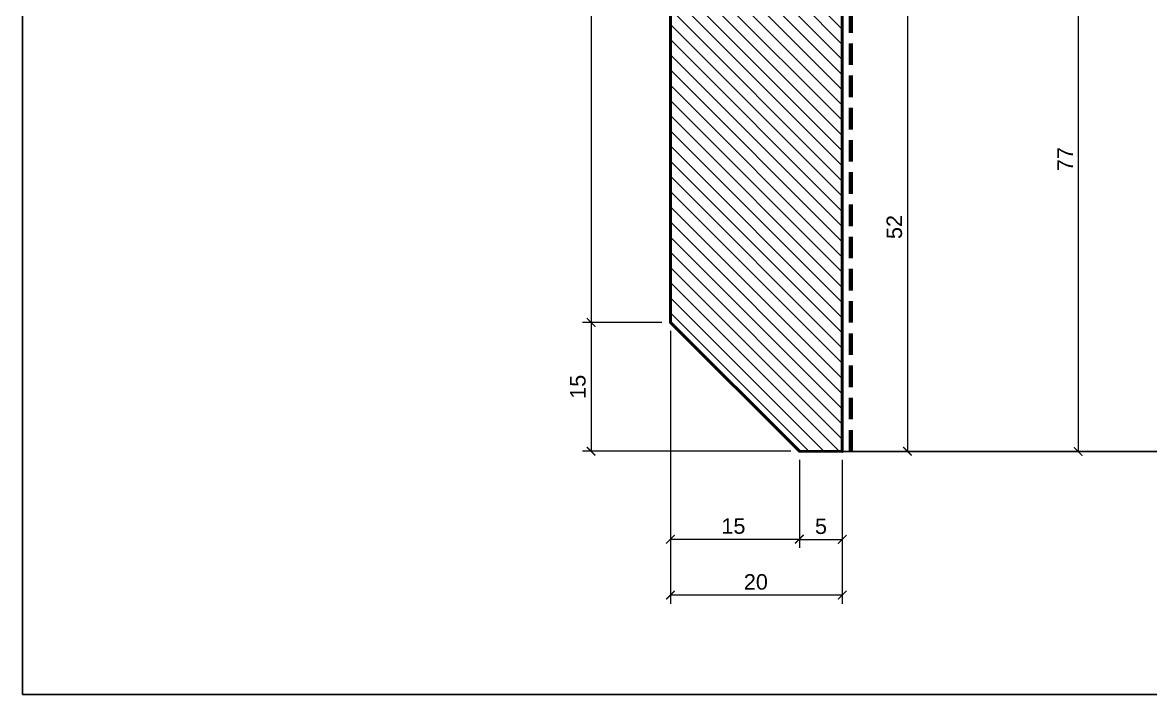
# Model space of a CAD drawing. Header units: inches. Extents: x 286 to 548, y 3188 to 3363.
# Drawn here: x 285.6 to 416.8, y 3187.8 to 3266 of the extents above; entities that cross this region are included whole.
import ezdxf

# ---------------------------------------------------------------- set-up
doc = ezdxf.new("R2010")
doc.units = ezdxf.units.IN
doc.header["$MEASUREMENT"] = 0
doc.linetypes.add('HIDDEN', pattern=[0.375, 0.25, -0.125])
doc.layers.add('Outside panel', color=7, linetype='Continuous', lineweight=18, true_color=0x7f5e57)
doc.layers.add('линия 15', color=7, linetype='Continuous', lineweight=15)
doc.layers.add('линия 50', color=1, linetype='Continuous', lineweight=140)
doc.layers.add('размеры в модели', color=7, linetype='Continuous')
doc.styles.get("Standard").update_dxf_attribs({"font": 'arial.ttf'})
doc.dimstyles.new('M_1', dxfattribs={"dimtxt": 1.8, "dimasz": 1, "dimexe": 1, "dimexo": 1, "dimgap": 0.6, "dimtad": 1, "dimdec": 0, "dimdsep": 46, "dimtxsty": 'Standard', "dimblk": 'ARCHTICK', "dimcen": -5, "dimclrd": 7, "dimclre": 7, "dimclrt": 7, "dimadec": 0, "dimazin": 0, "dimtfac": 1, "dimtdec": 0, "dimtmove": 0, "dimatfit": 3, "dimfxl": 1, "dimtolj": 1, "dimtzin": 0, "dimlwd": 5, "dimlwe": 5, "dimarcsym": 0})

# ---------------------------------------------------------------- blocks, each defined once
blk = doc.blocks.new('_ArchTick')
at = {"color": 0, "linetype": 'ByBlock', "const_width": 0.15}
blk.add_lwpolyline([(-0.5, -0.5), (0.5, 0.5)], dxfattribs=at)
blk = doc.blocks.new('*D29')
at = {"layer": 'Defpoints', "color": 0, "ltscale": 1000, "transparency": 16777216}
for p in [(380.98, 3293.05), (380.98, 3216.11), (408.42, 3216.11)]:
    blk.add_point(p, dxfattribs=at)
at = {"layer": 'линия 15', "color": 7, "lineweight": 5, "ltscale": 1000, "transparency": 16777216}
for p, q in [((381.98, 3293.05), (409.42, 3293.05)), ((408.42, 3293.05), (408.42, 3216.11)), ((381.98, 3216.11), (409.42, 3216.11))]:
    blk.add_line(p, q, dxfattribs=at)
for p, rotation in [((408.42, 3293.05), 90), ((408.42, 3216.11), 270)]:
    blk.add_blockref('_ArchTick', p, dxfattribs=dict(at, rotation=rotation))
at = {"layer": 'линия 15', "color": 7, "ltscale": 1000, "transparency": 16777216, "insert": (406.92, 3250.14), "char_height": 1.8, "attachment_point": 5, "rotation": 90}
blk.add_mtext('\\A1;77', dxfattribs=at)
blk = doc.blocks.new('*D26')
at = {"layer": 'Defpoints', "color": 0, "ltscale": 1000, "transparency": 16777216}
for p in [(380.98, 3268.34), (380.98, 3216.14), (388.56, 3216.14)]:
    blk.add_point(p, dxfattribs=at)
at = {"layer": 'линия 15', "color": 7, "lineweight": 5, "ltscale": 1000, "transparency": 16777216}
for p, q in [((381.98, 3268.34), (389.56, 3268.34)), ((388.56, 3268.34), (388.56, 3216.14)), ((381.98, 3216.14), (389.56, 3216.14))]:
    blk.add_line(p, q, dxfattribs=at)
for p, rotation in [((388.56, 3268.34), 90), ((388.56, 3216.14), 270)]:
    blk.add_blockref('_ArchTick', p, dxfattribs=dict(at, rotation=rotation))
at = {"layer": 'линия 15', "color": 7, "ltscale": 1000, "transparency": 16777216, "insert": (387.04, 3242.24), "char_height": 1.8, "attachment_point": 5, "rotation": 90}
blk.add_mtext('\\A1;52', dxfattribs=at)
blk = doc.blocks.new('*D9')
at = {"layer": 'Defpoints', "color": 0, "ltscale": 1000, "transparency": 16777216}
for p in [(360.98, 3231.14), (351.74, 3216.14), (375.98, 3216.14)]:
    blk.add_point(p, dxfattribs=at)
at = {"layer": 'размеры в модели', "color": 7, "lineweight": 5, "ltscale": 1000, "transparency": 16777216}
for p, q in [((359.98, 3231.14), (350.74, 3231.14)), ((351.74, 3231.14), (351.74, 3216.14)), ((374.98, 3216.14), (350.74, 3216.14))]:
    blk.add_line(p, q, dxfattribs=at)
for p, rotation in [((351.74, 3231.14), 90), ((351.74, 3216.14), 270)]:
    blk.add_blockref('_ArchTick', p, dxfattribs=dict(at, rotation=rotation))
at = {"layer": 'размеры в модели', "color": 7, "ltscale": 1000, "transparency": 16777216, "insert": (350.22, 3223.64), "char_height": 1.8, "attachment_point": 5, "rotation": 90}
blk.add_mtext('\\A1;15', dxfattribs=at)
blk = doc.blocks.new('*D8')
at = {"layer": 'Defpoints', "color": 0, "ltscale": 1000, "transparency": 16777216}
for p in [(360.98, 3331.05), (351.74, 3231.14), (360.98, 3231.14)]:
    blk.add_point(p, dxfattribs=at)
at = {"layer": 'размеры в модели', "color": 7, "lineweight": 5, "ltscale": 1000, "transparency": 16777216}
for p, q in [((359.98, 3331.05), (350.74, 3331.05)), ((351.74, 3331.05), (351.74, 3231.14)), ((359.98, 3231.14), (350.74, 3231.14))]:
    blk.add_line(p, q, dxfattribs=at)
for p, rotation in [((351.74, 3331.05), 90), ((351.74, 3231.14), 270)]:
    blk.add_blockref('_ArchTick', p, dxfattribs=dict(at, rotation=rotation))
at = {"layer": 'размеры в модели', "color": 7, "ltscale": 1000, "transparency": 16777216, "insert": (350.22, 3281.1), "char_height": 1.8, "attachment_point": 5, "rotation": 90}
blk.add_mtext('\\A1;100', dxfattribs=at)
blk = doc.blocks.new('*D7')
at = {"layer": 'Defpoints', "color": 0, "ltscale": 1000, "transparency": 16777216}
for p in [(375.98, 3216.14), (380.98, 3216.11), (380.98, 3205.88)]:
    blk.add_point(p, dxfattribs=at)
at = {"layer": 'размеры в модели', "color": 7, "lineweight": 5, "ltscale": 1000, "transparency": 16777216}
for p, q in [((375.98, 3215.14), (375.98, 3204.88)), ((380.98, 3215.11), (380.98, 3204.88)), ((375.98, 3205.88), (380.98, 3205.88))]:
    blk.add_line(p, q, dxfattribs=at)
at = {"layer": 'размеры в модели', "color": 7, "lineweight": 5, "ltscale": 1000, "transparency": 16777216, "rotation": 180}
blk.add_blockref('_ArchTick', (375.98, 3205.88), dxfattribs=at)
at = {"layer": 'размеры в модели', "color": 7, "lineweight": 5, "ltscale": 1000, "transparency": 16777216}
blk.add_blockref('_ArchTick', (380.98, 3205.88), dxfattribs=at)
at = {"layer": 'размеры в модели', "color": 7, "ltscale": 1000, "transparency": 16777216, "insert": (378.5, 3207.4), "char_height": 1.8, "attachment_point": 5}
blk.add_mtext('\\A1;5', dxfattribs=at)
blk = doc.blocks.new('*D6')
at = {"layer": 'Defpoints', "color": 0, "ltscale": 1000, "transparency": 16777216}
for p in [(360.98, 3231.14), (375.98, 3216.14), (375.98, 3205.9)]:
    blk.add_point(p, dxfattribs=at)
at = {"layer": 'размеры в модели', "color": 7, "lineweight": 5, "ltscale": 1000, "transparency": 16777216}
for p, q in [((360.98, 3230.14), (360.98, 3204.9)), ((375.98, 3215.14), (375.98, 3204.9)), ((360.98, 3205.9), (375.98, 3205.9))]:
    blk.add_line(p, q, dxfattribs=at)
at = {"layer": 'размеры в модели', "color": 7, "lineweight": 5, "ltscale": 1000, "transparency": 16777216, "rotation": 180}
blk.add_blockref('_ArchTick', (360.98, 3205.9), dxfattribs=at)
at = {"layer": 'размеры в модели', "color": 7, "lineweight": 5, "ltscale": 1000, "transparency": 16777216}
blk.add_blockref('_ArchTick', (375.98, 3205.9), dxfattribs=at)
at = {"layer": 'размеры в модели', "color": 7, "ltscale": 1000, "transparency": 16777216, "insert": (368.31, 3207.42), "char_height": 1.8, "attachment_point": 5}
blk.add_mtext('\\A1;15', dxfattribs=at)
blk = doc.blocks.new('*D5')
at = {"layer": 'Defpoints', "color": 0, "ltscale": 1000, "transparency": 16777216}
for p in [(360.98, 3231.14), (380.98, 3216.14), (360.98, 3199.4)]:
    blk.add_point(p, dxfattribs=at)
at = {"layer": 'размеры в модели', "color": 7, "lineweight": 5, "ltscale": 1000, "transparency": 16777216}
for p, q in [((360.98, 3230.14), (360.98, 3198.4)), ((380.98, 3215.14), (380.98, 3198.4)), ((380.98, 3199.4), (360.98, 3199.4))]:
    blk.add_line(p, q, dxfattribs=at)
at = {"layer": 'размеры в модели', "color": 7, "lineweight": 5, "ltscale": 1000, "transparency": 16777216, "rotation": 180}
blk.add_blockref('_ArchTick', (360.98, 3199.4), dxfattribs=at)
at = {"layer": 'размеры в модели', "color": 7, "lineweight": 5, "ltscale": 1000, "transparency": 16777216}
blk.add_blockref('_ArchTick', (380.98, 3199.4), dxfattribs=at)
at = {"layer": 'размеры в модели', "color": 7, "ltscale": 1000, "transparency": 16777216, "insert": (370.92, 3200.92), "char_height": 1.8, "attachment_point": 5}
blk.add_mtext('\\A1;20', dxfattribs=at)

msp = doc.modelspace()

# ---------------------------------------------------------------- hatches: boundary and pattern name
at = {"layer": 'Outside panel', "ltscale": 1000}
h = msp.add_hatch(dxfattribs=at)
h.set_pattern_fill('ANSI31', color=5, scale=10, angle=90)
h.set_pattern_definition([(135, (-310107.2084, 94136.6955), (-0.8838834765, -0.8838834765), [])])
h.paths.add_polyline_path([(372.98, 3286.34), (380.98, 3286.34), (380.98, 3293.05), (360.98, 3293.05), (360.98, 3231.14), (375.98, 3216.14), (380.98, 3216.11), (380.98, 3268.34), (372.98, 3268.34)])

# ---------------------------------------------------------------- linework, layer by layer
at = {"color": 6, "ltscale": 1000}
msp.add_lwpolyline([(285.59, 3187.83), (548.09, 3187.83), (548.09, 3362.83), (285.59, 3362.83)], close=True, dxfattribs=at)
msp.add_lwpolyline([(380.84, 3216.11), (480.84, 3216.11), (480.84, 3268.34), (478.84, 3268.34), (478.84, 3271.35), (480.84, 3271.35, 0.169153), (480.84, 3283.35), (478.84, 3283.35), (478.84, 3286.34), (480.84, 3286.34), (480.84, 3296.34), (476.84, 3297.05), (476.84, 3298.55, 0.321124), (480.8, 3303.99, 0.306901), (476.54, 3309.94, -0.086659), (471.48, 3313.31, -0.188501), (467.84, 3321.05, -0.40382), (470.49, 3324.01), (470.49, 3326.01), (465.45, 3331.05), (360.98, 3331.05)], format="xyb")
at = {"lineweight": 50}
msp.add_lwpolyline([(380.98, 3293.05), (360.98, 3293.05), (360.98, 3231.14), (375.98, 3216.14), (380.98, 3216.11), (380.98, 3268.34), (372.98, 3268.34), (372.98, 3286.34), (380.98, 3286.34), (380.98, 3293.05)], dxfattribs=at)
at = {"layer": 'линия 50', "color": 1, "linetype": 'HIDDEN', "ltscale": 10, "true_color": 0xff0909}
msp.add_lwpolyline([(381.98, 3216.11), (381.98, 3216.11), (381.98, 3269.34), (379.98, 3269.34), (379.98, 3270.35), (381.68, 3270.35, 0.188337), (381.68, 3284.35), (379.98, 3284.35), (379.98, 3285.34), (381.98, 3285.34), (381.98, 3297.18), (378.01, 3297.88, 0.290776), (381.94, 3304, 0.306331), (377.05, 3310.86, -0.086227), (372.31, 3314.04, -0.18815), (368.98, 3321.1, -0.559762), (371.63, 3322.84), (371.63, 3326.42), (366, 3332.05), (360.98, 3332.05)], format="xyb", dxfattribs=at)

# ---------------------------------------------------------------- dimensions: what is measured, and where the dimension line sits
at = {"layer": 'линия 15', "color": 1, "ltscale": 1000, "true_color": 0xff0909}
dim = msp.add_linear_dim(base=(408.42, 3216.11), p1=(380.98, 3293.05), p2=(380.98, 3216.11), angle=90, dimstyle='M_1', dxfattribs=at)
dim.commit()
dim.dimension.update_dxf_attribs({"geometry": '*D29', "text_midpoint": (408.42, 3250.14), "dimtype": 128})
dim = msp.add_linear_dim(base=(388.56, 3216.14), p1=(380.98, 3268.34), p2=(380.98, 3216.14), angle=90, dimstyle='M_1', dxfattribs=at)
dim.commit()
dim.dimension.update_dxf_attribs({"geometry": '*D26', "text_midpoint": (387.04, 3242.24)})
at = {"layer": 'размеры в модели', "color": 5, "ltscale": 1000}
for base, p1, p2, picture, middle in [((351.74, 3231.14), (360.98, 3331.05), (360.98, 3231.14), '*D8', (350.22, 3281.1)), ((351.74, 3216.14), (360.98, 3231.14), (375.98, 3216.14), '*D9', (350.22, 3223.64))]:
    dim = msp.add_linear_dim(base=base, p1=p1, p2=p2, angle=90, dimstyle='M_1', dxfattribs=at)
    dim.commit()
    dim.dimension.update_dxf_attribs({"geometry": picture, "text_midpoint": middle})
for base, p1, p2, picture, middle in [((375.98, 3205.9), (360.98, 3231.14), (375.98, 3216.14), '*D6', (368.31, 3205.9)), ((380.98, 3205.88), (375.98, 3216.14), (380.98, 3216.11), '*D7', (378.5, 3205.88))]:
    dim = msp.add_linear_dim(base=base, p1=p1, p2=p2, dimstyle='M_1', dxfattribs=at)
    dim.commit()
    dim.dimension.update_dxf_attribs({"geometry": picture, "text_midpoint": middle, "dimtype": 128})
dim = msp.add_linear_dim(base=(360.98, 3199.4), p1=(380.98, 3216.14), p2=(360.98, 3231.14), angle=180, dimstyle='M_1', dxfattribs=at)
dim.commit()
dim.dimension.update_dxf_attribs({"geometry": '*D5', "text_midpoint": (370.92, 3199.4), "dimtype": 128})

doc.saveas('drawing.dxf')
